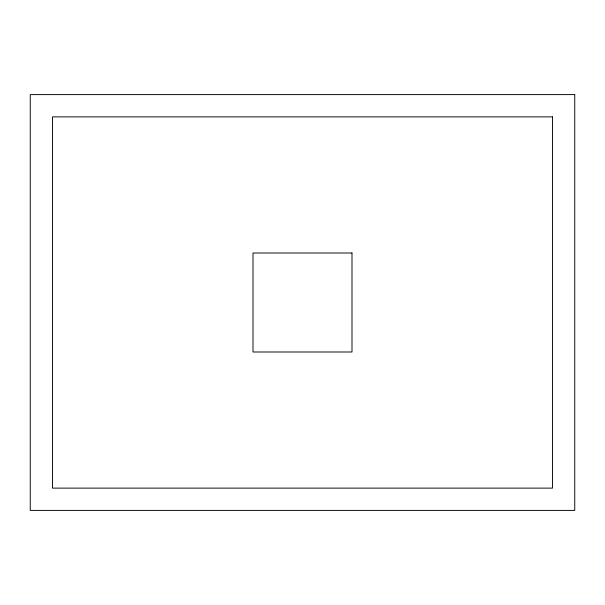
<?xml version="1.0" encoding="UTF-8"?>
<svg xmlns="http://www.w3.org/2000/svg" width="605" height="605" viewBox="0 0 605 605"><rect width="100%" height="100%" fill="white"/><g stroke="black" fill="none" stroke-linecap="round" stroke-linejoin="round"><path stroke-width="0.91" d="M574.75 94.599L30.25 94.599L30.25 510.401L574.75 510.401L574.75 94.599M552.478 116.878L52.522 116.878L52.522 488.122L552.478 488.122L552.478 116.878M351.997 253.003L253.003 253.003L253.003 351.997L351.997 351.997L351.997 253.003"/></g></svg>
